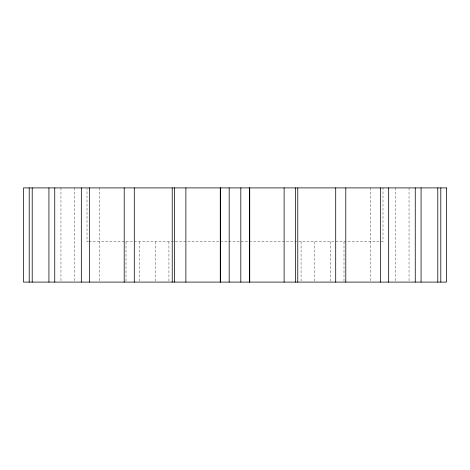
<?xml version="1.0" encoding="UTF-8"?>
<svg xmlns="http://www.w3.org/2000/svg" width="470" height="470" viewBox="0 0 470 470"><rect width="100%" height="100%" fill="white"/><g stroke="black" fill="none" stroke-linecap="round" stroke-linejoin="round"><path stroke-width="0.35" stroke-dasharray="2.35 1.76" d="M88.542 241.727L87.009 241.727L87.009 188.629M89.071 241.727L380.929 241.727M381.458 241.727L382.991 241.727L382.991 187.906M409.041 187.906L409.041 281.365M395.276 187.906L395.276 281.365M370.489 187.906L370.489 281.365M343.993 241.727L343.993 282.094M330.68 241.727L330.68 282.094M314.389 241.727L314.389 282.094M301.076 241.727L301.076 281.36M168.924 241.727L168.924 282.094M155.611 241.727L155.611 282.094M139.32 241.727L139.32 282.094M126.007 241.727L126.007 282.094M99.511 187.906L99.511 281.365M74.724 187.906L74.724 281.365M60.959 187.906L60.959 281.365"/><path stroke-width="0.7" d="M440.801 187.906L440.801 282.094M437.787 187.906L437.787 282.094M421.073 187.906L421.073 282.094M415.251 187.906L415.251 282.094M388.672 187.906L388.672 282.094M380.436 187.906L380.436 282.094M345.791 187.906L345.791 282.094M335.709 187.906L335.709 282.094M297.774 187.906L297.774 282.094M295.366 187.906L295.366 282.094M284.115 187.906L284.115 282.094M249.729 187.906L249.729 282.094M249.37 187.906L249.37 282.094M240.822 187.906L240.822 282.094M229.178 187.906L229.178 282.094M220.63 187.906L220.63 282.094M220.271 187.906L220.271 282.094M185.885 187.906L185.885 282.094M174.634 187.906L174.634 282.094M172.226 187.906L172.226 282.094M134.291 187.906L134.291 282.094M124.209 187.906L124.209 282.094M89.564 187.906L89.564 282.094M81.328 187.906L81.328 282.094M54.749 187.906L54.749 282.094M48.927 187.906L48.927 282.094M32.213 187.906L32.213 282.094M29.199 187.906L29.199 282.094M446.5 187.906L23.5 187.906L23.5 282.094L446.5 282.094L446.5 187.906"/></g></svg>
